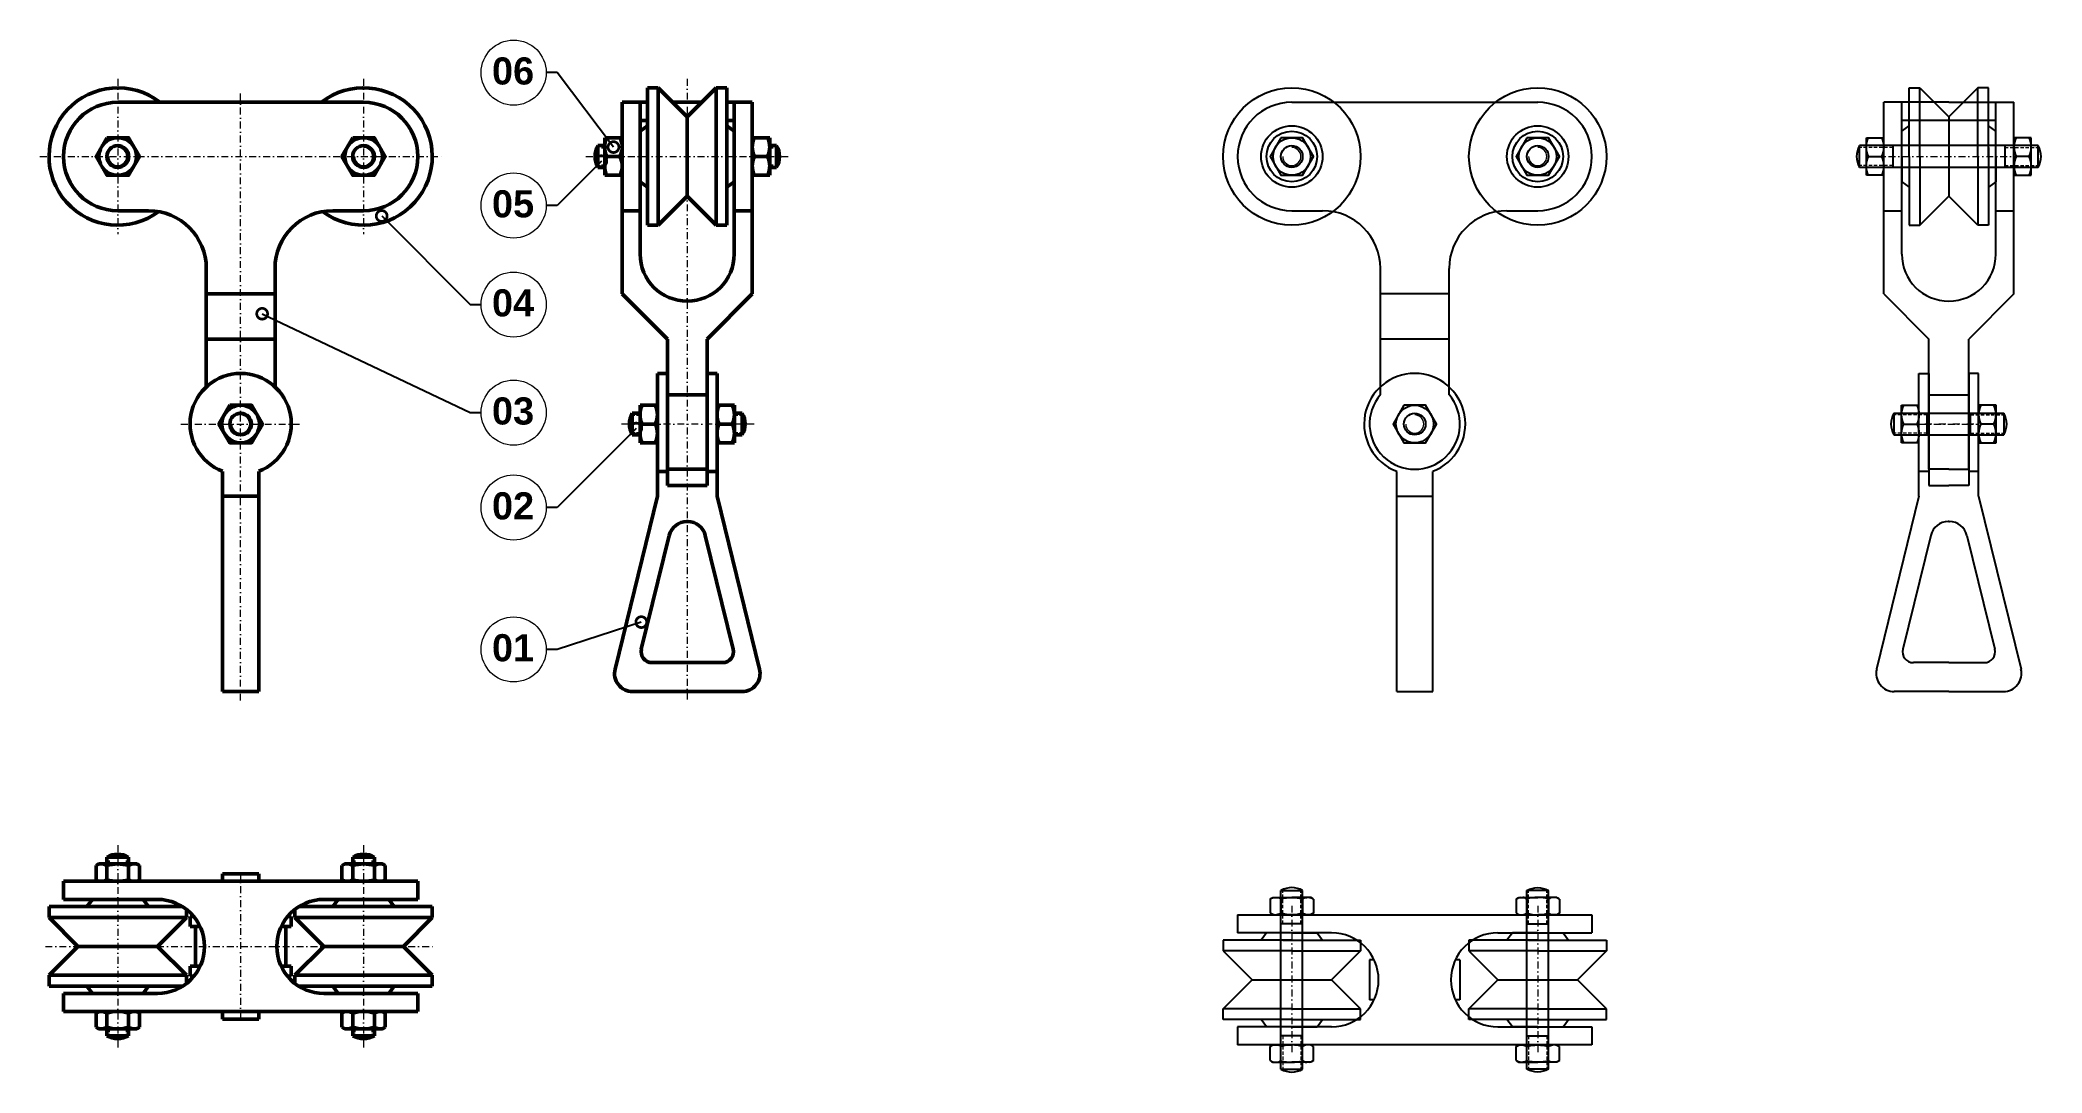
# Model space of a CAD drawing. Header units: millimetres. Extents: x 7417 to 8524, y 212 to 783.
import ezdxf
from ezdxf import colors
from ezdxf.entities.mleader import LeaderData, LeaderLine
from ezdxf.enums import TextEntityAlignment as Align
from ezdxf.math import Vec2, Vec3

# ---------------------------------------------------------------- set-up
doc = ezdxf.new("R2010")
doc.units = ezdxf.units.MM
doc.header["$LTSCALE"] = 0.3
doc.linetypes.add('DASHDOT', pattern=[25.4, 12.7, -6.35, 0, -6.35])
doc.linetypes.add('HIDDEN', pattern=[9.525, 6.35, -3.175])
for name, color, linetype, lineweight in [('contorno', 5, 'Continuous', 50), ('cotas', 7, 'Continuous', 9), ('linha centro', 52, 'DASHDOT', 9), ('tracejado', 251, 'HIDDEN', 30)]:
    doc.layers.add(name, color=color, linetype=linetype, lineweight=lineweight)
doc.layers.add('texto', color=102, linetype='Continuous')
doc.styles.get("Standard").update_dxf_attribs({"font": ''})
doc.styles.get('Standard').set_extended_font_data('Arial', bold=True)

# ---------------------------------------------------------------- blocks, each defined once
blk = doc.blocks.new('numero')
at = {"layer": 'cotas', "transparency": 16777216}
blk.add_circle((6, 0), 6, dxfattribs=at)
at = {"layer": 'texto', "transparency": 16777216}
blk.add_attdef('2', text='', height=5, dxfattribs=at).set_placement((5.89, -2.19), align=Align.CENTER)
blk = doc.blocks.new('_DotSmall')
at = {"color": 0, "linetype": 'ByBlock', "const_width": 0.5}
blk.add_lwpolyline([(-0.0625, 0, 1), (0.0625, 0, 1)], format="xyb", close=True, dxfattribs=at)
blk = doc.blocks.new('3-Frontal')
for p, q in [((-68, 178), (68, 178)), ((-68, 118), (-51, 118)), ((51, 118), (68, 118)), ((-19, 16.2), (-19, 86)), ((19, 16.2), (19, 86)), ((19, 72), (-19, 72)), ((19, 47), (-19, 47))]:
    blk.add_line(p, q)
for centre in [(-68, 148), (68, 148), (0, 0)]:
    blk.add_circle(centre, 6)
for centre, radius, start, end in [((-68, 148), 30, 90, 270), ((68, 148), 30, 270, 90), ((-51, 86), 32, 0, 90), ((51, 86), 32, 90, 180), ((0, 0), 25, 139.4642, 40.5358)]:
    blk.add_arc(centre, radius, start, end)
blk = doc.blocks.new('1-Frontal')
for p, q in [((-10, -148), (-10, -26.2)), ((10, -148), (10, -26.2)), ((-10, -40), (10, -40)), ((-10, -148), (10, -148))]:
    blk.add_line(p, q)
blk.add_circle((0, 0), 6)
blk.add_arc((0, 0), 28, 290.9248, 249.0752)
blk = doc.blocks.new('4-Frontal')
for radius in [38, 17, 14, 6]:
    blk.add_circle((0, 0), radius)
blk = doc.blocks.new('6-Frontal')
blk.add_lwpolyline([(-6, 10.4), (-12, 0), (-6, -10.4), (6, -10.4), (12, 0), (6, 10.4)], close=True)
for radius in [10.4, 6]:
    blk.add_circle((0, 0), radius)
at = {"color": 9, "lineweight": 9}
blk.add_arc((0, 0), 5, 180, 90, dxfattribs=at)
blk = doc.blocks.new('3-Lateral')
for p, q in [((0, 203), (-36, 203)), ((-36, 97), (-36, 203)), ((-26, 119), (-26, 203)), ((0, 203), (36, 203)), ((26, 119), (26, 203)), ((36, 97), (36, 203)), ((26, 193), (-26, 193)), ((-36, 143), (-26, 143)), ((26, 143), (36, 143)), ((-36, 97), (-11, 72)), ((36, 97), (11, 72)), ((-11, 0), (-11, 72)), ((11, 0), (11, 72)), ((-11, 41.2), (11, 41.2)), ((0, 0), (-11, 0)), ((0, 0), (11, 0))]:
    blk.add_line(p, q)
at = {"linetype": 'DASHDOT', "lineweight": 9}
for p, q in [((-41, 173), (41, 173)), ((-16, 25), (16, 25))]:
    blk.add_line(p, q, dxfattribs=at)
blk.add_arc((0, 119), 26, 180, 0)
blk = doc.blocks.new('1-Lateral')
for p, q in [((-5.5, -40), (-5.5, 28)), ((-5.5, 28), (0, 28)), ((0, 28), (0, -34)), ((27.5, 28), (22, 28)), ((22, 28), (22, -34)), ((27.5, -40), (27.5, 28)), ((0, -26.2), (-5.5, -26.2)), ((27.5, -26.2), (22, -26.2)), ((-5.5, -40), (-29, -135.6)), ((0, -34), (11, -34)), ((22, -34), (11, -34)), ((27.5, -40), (51, -135.6)), ((11, -54), (10.7, -54)), ((11, -54), (11.3, -54)), ((1, -61.6), (-14.4, -124.6)), ((21, -61.6), (36.4, -124.6)), ((11, -132), (-8.6, -132)), ((11, -132), (30.6, -132)), ((11, -148), (-19.2, -148)), ((11, -148), (41.2, -148))]:
    blk.add_line(p, q)
at = {"linetype": 'DASHDOT', "lineweight": 9}
blk.add_line((32.5, 0), (-10.5, 0), dxfattribs=at)
for centre, radius, start, end in [((10.7, -64), 10, 90, 166.2137), ((11.3, -64), 10, 13.7863, 90), ((-8.6, -126), 6, 166.2137, 270), ((30.6, -126), 6, 270, 13.7863), ((-19.2, -138), 10, 166.2137, 270), ((41.2, -138), 10, 270, 13.7863)]:
    blk.add_arc(centre, radius, start, end)
blk = doc.blocks.new('4-Lateral')
for p, q in [((4, 0), (4, 38)), ((4, 38), (10, 38)), ((10, 0), (10, 38)), ((10, 38), (26, 22)), ((42, 38), (26, 22)), ((42, 0), (42, 38)), ((48, 38), (42, 38)), ((48, 0), (48, 38)), ((0, 14), (4, 17)), ((0, 0), (0, 14)), ((26, 22), (26, -22)), ((52, 14), (48, 17)), ((52, 0), (52, 14)), ((0, 0), (0, -14)), ((4, 0), (4, -38)), ((10, 0), (10, -38)), ((42, 0), (42, -38)), ((48, 5), (48, -38)), ((52, 0), (52, -14)), ((0, -14), (4, -17)), ((10, -38), (26, -22)), ((42, -38), (26, -22)), ((52, -14), (48, -17)), ((4, -38), (10, -38)), ((48, -38), (42, -38))]:
    blk.add_line(p, q)
blk = doc.blocks.new('5-Pino Maior')
for p, q in [((100.4, 6), (1.6, 6)), ((1.6, -6), (1.6, 6)), ((20, 6), (20, -6)), ((82, 6), (82, -6)), ((100.4, -6), (100.4, 6)), ((100.4, -6), (1.6, -6))]:
    blk.add_line(p, q)
at = {"color": 251, "linetype": 'HIDDEN', "lineweight": 13}
for p, q in [((20, 5), (1.6, 5)), ((82, 5), (100.4, 5)), ((20, -5), (1.6, -5)), ((82, -5), (100.4, -5))]:
    blk.add_line(p, q, dxfattribs=at)
for centre, start, end in [((12, 0), 150, 210), ((90, 0), 330, 30)]:
    blk.add_arc(centre, 12, start, end)
blk = doc.blocks.new('6-Lateral')
for p, q in [((0, -10.4), (0, 10.4)), ((9.6, 10.4), (0, 10.4)), ((8.4, 0), (1.2, 0)), ((9.6, -10.4), (9.6, 10.4)), ((0, -10.4), (9.6, -10.4))]:
    blk.add_line(p, q)
for centre, start, end in [((12, 5.2), 154.3411, 205.6589), ((-2.4, 5.2), 334.3411, 25.6589), ((12, -5.2), 154.3411, 205.6589), ((-2.4, -5.2), 334.3411, 25.6589)]:
    blk.add_arc(centre, 12, start, end)
blk = doc.blocks.new('2-Pino Menor')
for p, q in [((1.6, 6), (62.4, 6)), ((1.6, 6), (1.6, -6)), ((20, -6), (20, 6)), ((44, -6), (44, 6)), ((62.4, 6), (62.4, -6)), ((1.6, -6), (62.4, -6))]:
    blk.add_line(p, q)
at = {"color": 251, "linetype": 'HIDDEN', "lineweight": 13}
for p, q in [((20, 5), (1.6, 5)), ((44, 5), (62.4, 5)), ((20, -5), (1.6, -5)), ((44, -5), (62.4, -5))]:
    blk.add_line(p, q, dxfattribs=at)
for centre, start, end in [((12, 0), 150, 210), ((52, 0), 330, 30)]:
    blk.add_arc(centre, 12, start, end)
blk = doc.blocks.new('3-Superior')
for p, q in [((-98, 36), (-98, 26)), ((-98, 36), (98, 36)), ((98, 36), (98, 26)), ((-46, 26), (-98, 26)), ((46, 26), (98, 26)), ((-25, 11), (-25, -11)), ((-22.4, 11), (-25, 11)), ((25, 11), (22.4, 11)), ((25, 11), (25, -11)), ((-22.4, -11), (-25, -11)), ((25, -11), (22.4, -11)), ((-98, -26), (-98, -36)), ((-46, -26), (-98, -26)), ((46, -26), (98, -26)), ((98, -26), (98, -36)), ((98, -36), (-98, -36))]:
    blk.add_line(p, q)
at = {"linetype": 'DASHDOT', "lineweight": 9}
for p, q in [((-68, 41), (-68, -41)), ((68, 41), (68, -41))]:
    blk.add_line(p, q, dxfattribs=at)
for centre, start, end in [((-46, 0), 270, 90), ((46, 0), 90, 270)]:
    blk.add_arc(centre, 26, start, end)
blk = doc.blocks.new('4-Superior')
for p, q in [((-14, 0), (-17, -4)), ((0, 0), (-14, 0)), ((0, 0), (14, 0)), ((14, 0), (17, -4)), ((0, -4), (-38, -4)), ((-38, -4), (-38, -10)), ((0, -10), (-38, -10)), ((-38, -10), (-22, -26)), ((-5, -4), (38, -4)), ((0, -10), (38, -10)), ((38, -10), (22, -26)), ((38, -4), (38, -10)), ((-38, -42), (-22, -26)), ((-22, -26), (22, -26)), ((38, -42), (22, -26)), ((0, -42), (-38, -42)), ((-38, -48), (-38, -42)), ((0, -42), (38, -42)), ((38, -48), (38, -42)), ((0, -48), (-38, -48)), ((-14, -52), (-17, -48)), ((0, -52), (-14, -52)), ((0, -48), (38, -48)), ((0, -52), (14, -52)), ((14, -52), (17, -48))]:
    blk.add_line(p, q)
blk = doc.blocks.new('6-Superior')
for p, q in [((-10.5, 0), (0, 0)), ((10.5, 0), (0, 0)), ((-12, -0.9), (-10.5, 0)), ((-12, -8.7), (-12, -0.9)), ((-12, -8.7), (-11.2, -9.2)), ((-11.2, -9.2), (-10.5, -9.6)), ((-10.5, -9.6), (0, -9.6)), ((-6, -8.7), (-6, -0.9)), ((10.5, -9.6), (0, -9.6)), ((6, -8.7), (6, -0.9)), ((12, -0.9), (10.5, 0)), ((12, -8.7), (10.5, -9.6)), ((12, -8.7), (12, -0.9))]:
    blk.add_line(p, q)
for centre, radius, start, end in [((-9, -5.2), 5.25, 98.3893, 115.168), ((-9, -4.4), 5.25, 244.832, 261.6107), ((-9, -5.2), 5.25, 55.168, 81.6107), ((-9, -4.4), 5.25, 278.3893, 304.832), ((0, -20.8), 20.8, 73.2213, 106.7787), ((0, 11.2), 20.8, 253.2213, 286.7787), ((9, -5.2), 5.25, 98.3893, 124.832), ((9, -4.4), 5.25, 235.168, 261.6107), ((9, -5.2), 5.25, 64.832, 81.6107), ((9, -4.4), 5.25, 278.3893, 295.168)]:
    blk.add_arc(centre, radius, start, end)

msp = doc.modelspace()

# ---------------------------------------------------------------- linework, layer by layer
at = {"layer": 'contorno'}
for p, q in [((7752.8, 718.7), (7752.8, 756.7)), ((7752.8, 756.7), (7758.8, 756.7)), ((7758.8, 718.7), (7758.8, 756.7)), ((7758.8, 756.7), (7774.8, 740.7)), ((7790.8, 756.7), (7774.8, 740.7)), ((7790.8, 718.7), (7790.8, 756.7)), ((7796.8, 756.7), (7790.8, 756.7)), ((7796.8, 718.7), (7796.8, 756.7)), ((7459.8, 748.7), (7595.8, 748.7)), ((7752.8, 748.7), (7738.8, 748.7)), ((7738.8, 642.7), (7738.8, 748.7)), ((7748.8, 664.7), (7748.8, 748.7)), ((7774.8, 748.7), (7766.8, 748.7)), ((7774.8, 748.7), (7782.8, 748.7)), ((7796.8, 748.7), (7810.8, 748.7)), ((7800.8, 664.7), (7800.8, 748.7)), ((7810.8, 642.7), (7810.8, 748.7)), ((7752.8, 738.7), (7748.8, 738.7)), ((7748.8, 732.7), (7752.8, 735.7)), ((7748.8, 718.7), (7748.8, 732.7)), ((7774.8, 740.7), (7774.8, 696.7)), ((7800.8, 738.7), (7796.8, 738.7)), ((7800.8, 732.7), (7796.8, 735.7)), ((7800.8, 718.7), (7800.8, 732.7)), ((7725.4, 724.7), (7729.2, 724.7)), ((7725.4, 724.7), (7725.4, 712.7)), ((7729.2, 708.3), (7729.2, 729.1)), ((7738.8, 729.1), (7729.2, 729.1)), ((7738.8, 708.3), (7738.8, 729.1)), ((7796.8, 723.7), (7796.8, 680.7)), ((7810.8, 708.3), (7810.8, 729.1)), ((7820.4, 729.1), (7810.8, 729.1)), ((7820.4, 708.3), (7820.4, 729.1)), ((7820.4, 724.7), (7824.2, 724.7)), ((7824.2, 724.7), (7824.2, 712.7)), ((7725.4, 712.7), (7729.2, 712.7)), ((7737.7, 718.7), (7730.4, 718.7)), ((7748.8, 718.7), (7748.8, 704.7)), ((7752.8, 718.7), (7752.8, 680.7)), ((7758.8, 718.7), (7758.8, 680.7)), ((7790.8, 718.7), (7790.8, 680.7)), ((7800.8, 718.7), (7800.8, 704.7)), ((7819.3, 718.7), (7812, 718.7)), ((7820.4, 712.7), (7824.2, 712.7)), ((7729.2, 708.3), (7738.8, 708.3)), ((7748.8, 704.7), (7752.8, 701.7)), ((7800.8, 704.7), (7796.8, 701.7)), ((7810.8, 708.3), (7820.4, 708.3)), ((7459.8, 688.7), (7476.8, 688.7)), ((7578.8, 688.7), (7595.8, 688.7)), ((7738.8, 688.7), (7748.8, 688.7)), ((7758.8, 680.7), (7774.8, 696.7)), ((7790.8, 680.7), (7774.8, 696.7)), ((7800.8, 688.7), (7810.8, 688.7)), ((7752.8, 680.7), (7758.8, 680.7)), ((7796.8, 680.7), (7790.8, 680.7)), ((7508.8, 591.2), (7508.8, 656.7)), ((7546.8, 591.2), (7546.8, 656.7)), ((7546.8, 642.7), (7508.8, 642.7)), ((7738.8, 642.7), (7763.8, 617.7)), ((7810.8, 642.7), (7785.8, 617.7)), ((7546.8, 617.7), (7508.8, 617.7)), ((7763.8, 545.7), (7763.8, 617.7)), ((7785.8, 545.7), (7785.8, 617.7)), ((7758.3, 530.7), (7758.3, 598.7)), ((7758.3, 598.7), (7763.8, 598.7)), ((7763.8, 598.7), (7763.8, 536.7)), ((7791.3, 598.7), (7785.8, 598.7)), ((7785.8, 598.7), (7785.8, 536.7)), ((7791.3, 530.7), (7791.3, 598.7)), ((7763.8, 586.9), (7785.8, 586.9)), ((7744.4, 576.7), (7748.7, 576.7)), ((7744.4, 576.7), (7744.4, 564.7)), ((7748.7, 560.3), (7748.7, 581.1)), ((7758.3, 581.1), (7748.7, 581.1)), ((7758.3, 560.3), (7758.3, 581.1)), ((7791.3, 560.3), (7791.3, 581.1)), ((7800.9, 581.1), (7791.3, 581.1)), ((7800.9, 560.3), (7800.9, 581.1)), ((7800.9, 576.7), (7805.2, 576.7)), ((7805.2, 576.7), (7805.2, 564.7)), ((7757.2, 570.7), (7749.9, 570.7)), ((7799.8, 570.7), (7792.5, 570.7)), ((7744.4, 564.7), (7748.7, 564.7)), ((7748.7, 560.3), (7758.3, 560.3)), ((7791.3, 560.3), (7800.9, 560.3)), ((7800.9, 564.7), (7805.2, 564.7)), ((7517.8, 422.7), (7517.8, 544.5)), ((7537.8, 422.7), (7537.8, 544.5)), ((7763.8, 544.5), (7758.3, 544.5)), ((7774.8, 545.7), (7763.8, 545.7)), ((7774.8, 545.7), (7785.8, 545.7)), ((7791.3, 544.5), (7785.8, 544.5)), ((7763.8, 536.7), (7774.8, 536.7)), ((7785.8, 536.7), (7774.8, 536.7)), ((7517.8, 530.7), (7537.8, 530.7)), ((7758.3, 530.7), (7734.9, 435.1)), ((7791.3, 530.7), (7814.8, 435.1)), ((7774.8, 516.7), (7774.6, 516.7)), ((7774.8, 516.7), (7775.1, 516.7)), ((7764.9, 509.1), (7749.4, 446.1)), ((7784.8, 509.1), (7800.2, 446.1)), ((7774.8, 438.7), (7755.3, 438.7)), ((7774.8, 438.7), (7794.4, 438.7)), ((7517.8, 422.7), (7537.8, 422.7)), ((7774.8, 422.7), (7744.6, 422.7)), ((7774.8, 422.7), (7805.1, 422.7)), ((7447.8, 326.4), (7449.4, 327.3)), ((7447.8, 318.6), (7447.8, 326.4)), ((7449.4, 327.3), (7459.8, 327.3)), ((7453.8, 327.3), (7453.8, 331.1)), ((7453.8, 331.1), (7465.8, 331.1)), ((7453.8, 318.6), (7453.8, 326.4)), ((7470.3, 327.3), (7459.8, 327.3)), ((7465.8, 327.3), (7465.8, 331.1)), ((7465.8, 318.6), (7465.8, 326.4)), ((7471.8, 326.4), (7470.3, 327.3)), ((7471.8, 318.6), (7471.8, 326.4)), ((7517.8, 321.9), (7517.8, 317.7)), ((7537.8, 321.9), (7517.8, 321.9)), ((7537.8, 321.9), (7537.8, 317.7)), ((7583.8, 326.4), (7585.4, 327.3)), ((7583.8, 318.6), (7583.8, 326.4)), ((7585.4, 327.3), (7595.8, 327.3)), ((7589.8, 327.3), (7589.8, 331.1)), ((7601.8, 331.1), (7589.8, 331.1)), ((7589.8, 318.6), (7589.8, 326.4)), ((7606.3, 327.3), (7595.8, 327.3)), ((7601.8, 327.3), (7601.8, 331.1)), ((7601.8, 318.6), (7601.8, 326.4)), ((7607.8, 326.4), (7606.3, 327.3)), ((7607.8, 318.6), (7607.8, 326.4)), ((7429.8, 317.7), (7429.8, 307.7)), ((7429.8, 317.7), (7625.8, 317.7)), ((7447.8, 318.6), (7448.6, 318.1)), ((7448.6, 318.1), (7449.4, 317.7)), ((7449.4, 317.7), (7459.8, 317.7)), ((7470.3, 317.7), (7459.8, 317.7)), ((7471.8, 318.6), (7470.3, 317.7)), ((7583.8, 318.6), (7585.4, 317.7)), ((7585.4, 317.7), (7595.8, 317.7)), ((7606.3, 317.7), (7595.8, 317.7)), ((7607.1, 318.1), (7606.3, 317.7)), ((7607.8, 318.6), (7607.1, 318.1)), ((7625.8, 317.7), (7625.8, 307.7)), ((7459.8, 303.7), (7421.8, 303.7)), ((7421.8, 303.7), (7421.8, 297.7)), ((7481.8, 307.7), (7429.8, 307.7)), ((7445.8, 307.7), (7442.8, 303.7)), ((7459.8, 307.7), (7445.8, 307.7)), ((7454.8, 303.7), (7495.7, 303.7)), ((7459.8, 307.7), (7473.8, 307.7)), ((7473.8, 307.7), (7476.8, 303.7)), ((7497.8, 302.2), (7497.8, 297.7)), ((7557.8, 302.2), (7557.8, 297.7)), ((7595.8, 303.7), (7560, 303.7)), ((7573.8, 307.7), (7625.8, 307.7)), ((7581.8, 307.7), (7578.8, 303.7)), ((7595.8, 307.7), (7581.8, 307.7)), ((7590.8, 303.7), (7633.8, 303.7)), ((7595.8, 307.7), (7609.8, 307.7)), ((7609.8, 307.7), (7612.8, 303.7)), ((7633.8, 303.7), (7633.8, 297.7)), ((7459.8, 297.7), (7421.8, 297.7)), ((7421.8, 297.7), (7437.8, 281.7)), ((7459.8, 297.7), (7497.8, 297.7)), ((7497.8, 297.7), (7481.8, 281.7)), ((7499.8, 298.2), (7499.8, 292.7)), ((7501.9, 298.2), (7499.8, 298.2)), ((7505.4, 292.7), (7499.8, 292.7)), ((7502.8, 292.7), (7502.8, 270.7)), ((7505.4, 292.7), (7502.8, 292.7)), ((7552.8, 292.7), (7550.3, 292.7)), ((7555.8, 292.7), (7550.3, 292.7)), ((7552.8, 292.7), (7552.8, 270.7)), ((7555.8, 298.2), (7553.7, 298.2)), ((7555.8, 298.2), (7555.8, 292.7)), ((7595.8, 297.7), (7557.8, 297.7)), ((7557.8, 297.7), (7573.8, 281.7)), ((7595.8, 297.7), (7633.8, 297.7)), ((7633.8, 297.7), (7617.8, 281.7)), ((7421.8, 265.7), (7437.8, 281.7)), ((7437.8, 281.7), (7481.8, 281.7)), ((7497.8, 265.7), (7481.8, 281.7)), ((7557.8, 265.7), (7573.8, 281.7)), ((7573.8, 281.7), (7617.8, 281.7)), ((7633.8, 265.7), (7617.8, 281.7)), ((7499.8, 270.7), (7499.8, 265.2)), ((7505.4, 270.7), (7499.8, 270.7)), ((7505.4, 270.7), (7502.8, 270.7)), ((7552.8, 270.7), (7550.3, 270.7)), ((7555.8, 270.7), (7550.3, 270.7)), ((7555.8, 270.7), (7555.8, 265.2)), ((7459.8, 265.7), (7421.8, 265.7)), ((7421.8, 259.7), (7421.8, 265.7)), ((7459.8, 259.7), (7421.8, 259.7)), ((7429.8, 255.7), (7429.8, 245.7)), ((7481.8, 255.7), (7429.8, 255.7)), ((7445.8, 255.7), (7442.8, 259.7)), ((7459.8, 255.7), (7445.8, 255.7)), ((7459.8, 265.7), (7497.8, 265.7)), ((7459.8, 259.7), (7495.7, 259.7)), ((7459.8, 255.7), (7473.8, 255.7)), ((7473.8, 255.7), (7476.8, 259.7)), ((7497.8, 261.2), (7497.8, 265.7)), ((7501.9, 265.2), (7499.8, 265.2)), ((7555.8, 265.2), (7553.7, 265.2)), ((7595.8, 265.7), (7557.8, 265.7)), ((7557.8, 261.2), (7557.8, 265.7)), ((7595.8, 259.7), (7560, 259.7)), ((7573.8, 255.7), (7625.8, 255.7)), ((7581.8, 255.7), (7578.8, 259.7)), ((7595.8, 255.7), (7581.8, 255.7)), ((7595.8, 265.7), (7633.8, 265.7)), ((7595.8, 259.7), (7633.8, 259.7)), ((7595.8, 255.7), (7609.8, 255.7)), ((7609.8, 255.7), (7612.8, 259.7)), ((7625.8, 255.7), (7625.8, 245.7)), ((7633.8, 259.7), (7633.8, 265.7)), ((7625.8, 245.7), (7429.8, 245.7)), ((7447.8, 244.8), (7448.6, 245.2)), ((7447.8, 244.8), (7447.8, 237)), ((7448.6, 245.2), (7449.4, 245.7)), ((7449.4, 245.7), (7459.8, 245.7)), ((7453.8, 244.8), (7453.8, 237)), ((7470.3, 245.7), (7459.8, 245.7)), ((7465.8, 244.8), (7465.8, 237)), ((7471.8, 244.8), (7470.3, 245.7)), ((7471.8, 244.8), (7471.8, 237)), ((7517.8, 241.4), (7517.8, 245.7)), ((7537.8, 241.4), (7537.8, 245.7)), ((7583.8, 244.8), (7585.4, 245.7)), ((7583.8, 244.8), (7583.8, 237)), ((7585.4, 245.7), (7595.8, 245.7)), ((7589.8, 244.8), (7589.8, 237)), ((7606.3, 245.7), (7595.8, 245.7)), ((7601.8, 244.8), (7601.8, 237)), ((7607.1, 245.2), (7606.3, 245.7)), ((7607.8, 244.8), (7607.1, 245.2)), ((7607.8, 244.8), (7607.8, 237)), ((7447.8, 237), (7449.4, 236.1)), ((7449.4, 236.1), (7459.8, 236.1)), ((7453.8, 236.1), (7453.8, 232.3)), ((7470.3, 236.1), (7459.8, 236.1)), ((7465.8, 236.1), (7465.8, 232.3)), ((7471.8, 237), (7470.3, 236.1)), ((7537.8, 241.4), (7517.8, 241.4)), ((7583.8, 237), (7585.4, 236.1)), ((7585.4, 236.1), (7595.8, 236.1)), ((7589.8, 236.1), (7589.8, 232.3)), ((7606.3, 236.1), (7595.8, 236.1)), ((7601.8, 236.1), (7601.8, 232.3)), ((7607.8, 237), (7606.3, 236.1)), ((7453.8, 232.3), (7465.8, 232.3)), ((7601.8, 232.3), (7589.8, 232.3))]:
    msp.add_line(p, q, dxfattribs=at)
for points in [[(7453.8, 729.1), (7447.8, 718.7), (7453.8, 708.3), (7465.8, 708.3), (7471.8, 718.7), (7465.8, 729.1)], [(7589.8, 729.1), (7583.8, 718.7), (7589.8, 708.3), (7601.8, 708.3), (7607.8, 718.7), (7601.8, 729.1)], [(7521.8, 581.1), (7515.8, 570.7), (7521.8, 560.3), (7533.8, 560.3), (7539.8, 570.7), (7533.8, 581.1)]]:
    msp.add_lwpolyline(points, close=True, dxfattribs=at)
for centre, radius in [((7459.8, 718.7), 10.4), ((7459.8, 718.7), 6), ((7595.8, 718.7), 10.4), ((7595.8, 718.7), 6), ((7527.8, 570.7), 10.4), ((7527.8, 570.7), 6)]:
    msp.add_circle(centre, radius, dxfattribs=at)
for centre, radius, start, end in [((7459.8, 718.7), 38, 52.1364, 306.6064), ((7595.8, 718.7), 38, 233.3936, 127.8636), ((7459.8, 718.7), 30, 90, 270), ((7595.8, 718.7), 30, 270, 90), ((7735.8, 718.7), 12, 150, 210), ((7741.2, 723.9), 12, 154.3411, 205.6589), ((7726.8, 723.9), 12, 334.3411, 25.6589), ((7822.8, 723.9), 12, 154.3411, 205.6589), ((7808.4, 723.9), 12, 334.3411, 25.6589), ((7813.8, 718.7), 12, 330, 30), ((7741.2, 713.5), 12, 154.3411, 205.6589), ((7726.8, 713.5), 12, 334.3411, 25.6589), ((7822.8, 713.5), 12, 154.3411, 205.6589), ((7808.4, 713.5), 12, 334.3411, 25.6589), ((7476.8, 656.7), 32, 0, 90), ((7578.8, 656.7), 32, 90, 180), ((7774.8, 664.7), 26, 180, 0), ((7527.8, 570.7), 28, 290.9248, 249.0752), ((7754.8, 570.7), 12, 150, 210), ((7760.7, 575.9), 12, 154.3411, 205.6589), ((7746.3, 575.9), 12, 334.3411, 25.6589), ((7803.3, 575.9), 12, 154.3411, 205.6589), ((7788.9, 575.9), 12, 334.3411, 25.6589), ((7794.8, 570.7), 12, 330, 30), ((7760.7, 565.5), 12, 154.3411, 205.6589), ((7746.3, 565.5), 12, 334.3411, 25.6589), ((7803.3, 565.5), 12, 154.3411, 205.6589), ((7788.9, 565.5), 12, 334.3411, 25.6589), ((7774.6, 506.7), 10, 90, 166.2137), ((7775.1, 506.7), 10, 13.7863, 90), ((7755.3, 444.7), 6, 166.2137, 270), ((7794.4, 444.7), 6, 270, 13.7863), ((7744.6, 432.7), 10, 166.2137, 270), ((7805.1, 432.7), 10, 270, 13.7863), ((7459.8, 320.7), 12, 60, 120), ((7595.8, 320.7), 12, 60, 120), ((7450.8, 322.1), 5.25, 98.3893, 115.168), ((7450.8, 322.1), 5.25, 55.168, 81.6107), ((7459.8, 306.5), 20.8, 73.2213, 106.7787), ((7468.8, 322.1), 5.25, 98.3893, 124.832), ((7468.8, 322.1), 5.25, 64.832, 81.6107), ((7586.8, 322.1), 5.25, 98.3893, 115.168), ((7586.8, 322.1), 5.25, 55.168, 81.6107), ((7595.8, 306.5), 20.8, 73.2213, 106.7787), ((7604.8, 322.1), 5.25, 98.3893, 124.832), ((7604.8, 322.1), 5.25, 64.832, 81.6107), ((7450.8, 322.9), 5.25, 244.832, 261.6107), ((7450.8, 322.9), 5.25, 278.3893, 304.832), ((7459.8, 338.5), 20.8, 253.2213, 286.7787), ((7468.8, 322.9), 5.25, 235.168, 261.6107), ((7468.8, 322.9), 5.25, 278.3893, 295.168), ((7586.8, 322.9), 5.25, 244.832, 261.6107), ((7586.8, 322.9), 5.25, 278.3893, 304.832), ((7595.8, 338.5), 20.8, 253.2213, 286.7787), ((7604.8, 322.9), 5.25, 235.168, 261.6107), ((7604.8, 322.9), 5.25, 278.3893, 295.168), ((7481.8, 281.7), 26, 270, 90), ((7573.8, 281.7), 26, 90, 270), ((7450.8, 240.5), 5.25, 98.3893, 115.168), ((7450.8, 240.5), 5.25, 55.168, 81.6107), ((7459.8, 224.9), 20.8, 73.2213, 106.7787), ((7468.8, 240.5), 5.25, 98.3893, 124.832), ((7468.8, 240.5), 5.25, 64.832, 81.6107), ((7586.8, 240.5), 5.25, 98.3893, 115.168), ((7586.8, 240.5), 5.25, 55.168, 81.6107), ((7595.8, 224.9), 20.8, 73.2213, 106.7787), ((7604.8, 240.5), 5.25, 98.3893, 124.832), ((7604.8, 240.5), 5.25, 64.832, 81.6107), ((7450.8, 241.3), 5.25, 244.832, 261.6107), ((7450.8, 241.3), 5.25, 278.3893, 304.832), ((7459.8, 256.9), 20.8, 253.2213, 286.7787), ((7468.8, 241.3), 5.25, 235.168, 261.6107), ((7468.8, 241.3), 5.25, 278.3893, 295.168), ((7586.8, 241.3), 5.25, 244.832, 261.6107), ((7586.8, 241.3), 5.25, 278.3893, 304.832), ((7595.8, 256.9), 20.8, 253.2213, 286.7787), ((7604.8, 241.3), 5.25, 235.168, 261.6107), ((7604.8, 241.3), 5.25, 278.3893, 295.168), ((7459.8, 242.7), 12, 240, 300), ((7595.8, 242.7), 12, 240, 300)]:
    msp.add_arc(centre, radius, start, end, dxfattribs=at)
at = {"layer": 'cotas', "color": 9}
for centre in [(7459.8, 718.7), (7595.8, 718.7), (7527.8, 570.7)]:
    msp.add_arc(centre, 5, 180, 90, dxfattribs=at)
at = {"layer": 'linha centro'}
for p, q in [((7459.8, 761.7), (7459.8, 675.7)), ((7527.8, 417.7), (7527.8, 753.7)), ((7595.8, 761.7), (7595.8, 675.7)), ((7774.8, 761.7), (7774.8, 417.7)), ((7416.8, 718.7), (7638.8, 718.7)), ((7718.8, 718.7), (7830.8, 718.7)), ((7494.8, 570.7), (7560.8, 570.7)), ((7811.8, 570.7), (7737.8, 570.7)), ((7459.8, 337.7), (7459.8, 225.7)), ((7595.8, 337.7), (7595.8, 225.7)), ((7527.8, 322.7), (7527.8, 240.7)), ((7419.8, 281.7), (7635.8, 281.7))]:
    msp.add_line(p, q, dxfattribs=at)
at = {"layer": 'tracejado'}
for p, q in [((7729.2, 723.7), (7725.4, 723.7)), ((7820.4, 723.7), (7824.2, 723.7)), ((7729.2, 713.7), (7725.4, 713.7)), ((7820.4, 713.7), (7824.2, 713.7)), ((7748.7, 575.7), (7744.4, 575.7)), ((7748.7, 565.7), (7744.4, 565.7)), ((7800.9, 575.7), (7805.2, 575.7)), ((7800.9, 565.7), (7805.2, 565.7)), ((7454.8, 327.3), (7454.8, 331.1)), ((7464.8, 327.3), (7464.8, 331.1)), ((7590.8, 327.3), (7590.8, 331.1)), ((7600.8, 327.3), (7600.8, 331.1)), ((7454.8, 236.1), (7454.8, 232.3)), ((7464.8, 236.1), (7464.8, 232.3)), ((7590.8, 236.1), (7590.8, 232.3)), ((7600.8, 236.1), (7600.8, 232.3))]:
    msp.add_line(p, q, dxfattribs=at)

# ---------------------------------------------------------------- block references
for name, p in [('4-Frontal', (8109.2, 718.7)), ('4-Frontal', (8245.2, 718.7)), ('4-Lateral', (8446.6, 718.7)), ('3-Frontal', (8177.2, 570.7)), ('3-Lateral', (8472.6, 545.7)), ('6-Frontal', (8109.2, 718.7)), ('6-Frontal', (8245.2, 718.7)), ('5-Pino Maior', (8421.6, 718.7)), ('6-Lateral', (8508.6, 718.7)), ('1-Frontal', (8177.2, 570.7)), ('1-Lateral', (8461.6, 570.7)), ('6-Frontal', (8177.2, 570.7)), ('2-Pino Menor', (8440.6, 570.7)), ('6-Lateral', (8489.1, 570.7)), ('3-Superior', (8177.2, 263.2)), ('4-Superior', (8109.2, 289.2)), ('4-Superior', (8245.2, 289.2)), ('6-Superior', (8109.2, 227.2))]:
    msp.add_blockref(name, p)
at = {"xscale": -1}
for name, p in [('6-Lateral', (8436.6, 718.7)), ('6-Lateral', (8456.1, 570.7)), ('6-Superior', (8245.2, 227.2))]:
    msp.add_blockref(name, p, dxfattribs=at)
for name, p, rotation in [('5-Pino Maior', (8109.2, 314.2), 270), ('6-Superior', (8245.2, 299.2), 180)]:
    msp.add_blockref(name, p, dxfattribs=dict(rotation=rotation))
for name, p, rotation in [('5-Pino Maior', (8245.2, 314.2), 90), ('6-Superior', (8109.2, 299.2), 180)]:
    msp.add_blockref(name, p, dxfattribs=dict(at, rotation=rotation))

# ---------------------------------------------------------------- leaders
at = {"layer": 'cotas'}
ml = msp.add_multileader_block('Standard', dxfattribs=at)
ml.set_content('numero', color=256, scale=3)
ml.set_attribute('2', '06', width=0)
ml.set_leader_properties()
ml.set_arrow_properties(name='DOTSMALL')
ml.build(insert=Vec2(0, 0))
ml.multileader.update_dxf_attribs({"dogleg_length": 2, "arrow_head_size": 12, "scale": 3, "block_connection_type": 1})
ctx = ml.context
ctx.base_point, ctx.scale, ctx.char_height, ctx.arrow_head_size, ctx.landing_gap_size, ctx.plane_origin = Vec3(7660.8, 765.1), 3, 12, 12, 6, Vec3(7734, 723.9)
ctx.attachment_type = 1
notes = []
notes.append((ctx, [(0, (1, 1, 0), (7702.8, 765.1), (-1, 0), 6, [(0, [(7734, 723.9)], 0, [])])]))
ctx.block.insert = Vec3(7660.8, 765.1)
ml = msp.add_multileader_block('Standard', dxfattribs=at)
ml.set_content('numero', color=256, scale=3)
ml.set_attribute('2', '05', width=0)
ml.set_leader_properties()
ml.set_arrow_properties(name='DOTSMALL')
ml.build(insert=Vec2(0, 0))
ml.multileader.update_dxf_attribs({"dogleg_length": 2, "arrow_head_size": 12, "scale": 3, "block_connection_type": 1})
ctx = ml.context
ctx.base_point, ctx.scale, ctx.char_height, ctx.arrow_head_size, ctx.landing_gap_size, ctx.plane_origin = Vec3(7660.8, 691.6), 3, 12, 12, 6, Vec3(7727.3, 716.1)
ctx.attachment_type = 1
notes.append((ctx, [(0, (1, 1, 0), (7702.8, 691.6), (-1, 0), 6, [(0, [(7727.3, 716.1)], 0, [])])]))
ctx.block.insert = Vec3(7660.8, 691.6)
ml = msp.add_multileader_block('Standard', dxfattribs=at)
ml.set_content('numero', color=256, scale=3)
ml.set_attribute('2', '04', width=0)
ml.set_leader_properties()
ml.set_arrow_properties(name='DOTSMALL')
ml.build(insert=Vec2(0, 0))
ml.multileader.update_dxf_attribs({"dogleg_length": 2, "arrow_head_size": 12, "scale": 3, "block_connection_type": 1})
ctx = ml.context
ctx.base_point, ctx.scale, ctx.char_height, ctx.arrow_head_size, ctx.landing_gap_size, ctx.plane_origin = Vec3(7660.8, 636.8), 3, 12, 12, 6, Vec3(7605.8, 685.8)
ctx.attachment_type = 1
notes.append((ctx, [(0, (1, 1, 0), (7654.8, 636.8), (1, 0), 6, [(0, [(7605.8, 685.8)], 0, [])])]))
ctx.block.insert = Vec3(7660.8, 636.8)
ml = msp.add_multileader_block('Standard', dxfattribs=at)
ml.set_content('numero', color=256, scale=3)
ml.set_attribute('2', '03', width=0)
ml.set_leader_properties()
ml.set_arrow_properties(name='DOTSMALL')
ml.build(insert=Vec2(0, 0))
ml.multileader.update_dxf_attribs({"dogleg_length": 2, "arrow_head_size": 12, "scale": 3, "block_connection_type": 1})
ctx = ml.context
ctx.base_point, ctx.scale, ctx.char_height, ctx.arrow_head_size, ctx.landing_gap_size, ctx.plane_origin = Vec3(7660.8, 577), 3, 12, 12, 6, Vec3(7539.7, 631.7)
ctx.attachment_type = 1
notes.append((ctx, [(0, (1, 1, 0), (7654.8, 577), (1, 0), 6, [(0, [(7539.7, 631.7)], 0, [])])]))
ctx.block.insert = Vec3(7660.8, 577)
ml = msp.add_multileader_block('Standard', dxfattribs=at)
ml.set_content('numero', color=256, scale=3)
ml.set_attribute('2', '02', width=0)
ml.set_leader_properties()
ml.set_arrow_properties(name='DOTSMALL')
ml.build(insert=Vec2(0, 0))
ml.multileader.update_dxf_attribs({"dogleg_length": 2, "arrow_head_size": 12, "scale": 3, "block_connection_type": 1})
ctx = ml.context
ctx.base_point, ctx.scale, ctx.char_height, ctx.arrow_head_size, ctx.landing_gap_size, ctx.plane_origin = Vec3(7660.8, 524.5), 3, 12, 12, 6, Vec3(7746.6, 568.2)
ctx.attachment_type = 1
notes.append((ctx, [(0, (1, 1, 0), (7702.8, 524.5), (-1, 0), 6, [(0, [(7746.6, 568.2)], 0, [])])]))
ctx.block.insert = Vec3(7660.8, 524.5)
ml = msp.add_multileader_block('Standard', dxfattribs=at)
ml.set_content('numero', color=256, scale=3)
ml.set_attribute('2', '01', width=0)
ml.set_leader_properties()
ml.set_arrow_properties(name='DOTSMALL')
ml.build(insert=Vec2(0, 0))
ml.multileader.update_dxf_attribs({"dogleg_length": 2, "arrow_head_size": 12, "scale": 3, "block_connection_type": 1})
ctx = ml.context
ctx.base_point, ctx.scale, ctx.char_height, ctx.arrow_head_size, ctx.landing_gap_size, ctx.plane_origin = Vec3(7660.8, 446), 3, 12, 12, 6, Vec3(7749.4, 461.1)
ctx.attachment_type = 1
notes.append((ctx, [(0, (1, 1, 0), (7702.8, 446), (-1, 0), 6, [(0, [(7749.4, 461.1)], 0, [])])]))
ctx.block.insert = Vec3(7660.8, 446)
for ctx, leaders in notes:
    for number, flags, end, landing, length, lines in leaders:
        leader = LeaderData()
        leader.index, (leader.has_last_leader_line, leader.has_dogleg_vector, leader.attachment_direction) = number, flags
        leader.last_leader_point, leader.dogleg_vector, leader.dogleg_length = Vec3(end), Vec3(landing), length
        for number, points, colour, breaks in lines:
            line = LeaderLine()
            line.index, line.vertices, line.color, line.breaks = number, Vec3.list(points), colors.encode_raw_color(colour), breaks
            leader.lines.append(line)
        ctx.leaders.append(leader)

doc.saveas('drawing.dxf')
